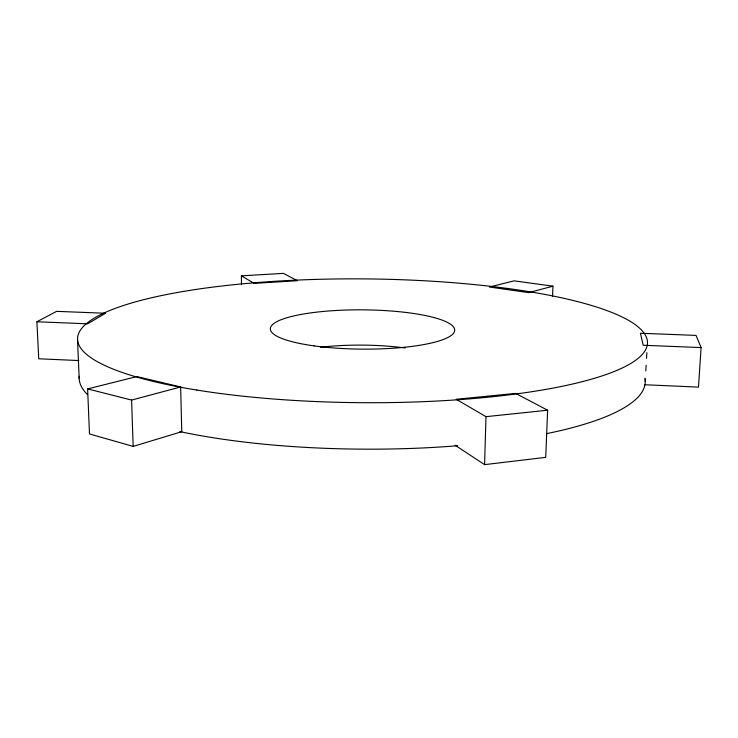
<?xml version="1.0" encoding="UTF-8"?>
<svg xmlns="http://www.w3.org/2000/svg" width="738" height="738" viewBox="0 0 738 738"><rect width="100%" height="100%" fill="white"/><g stroke="black" fill="none" stroke-linecap="round" stroke-linejoin="round"><path stroke-width="1.11" d="M484.589 464.636L485.982 416.666L456.204 399.276L515.604 393.4L547.624 410.208L545.733 457.357L484.589 464.636L455.106 445.217M552.531 296.519L552.947 286.178L514.165 280.846L489.423 287.017L528.712 292.626L552.947 286.178M645.224 381.306L645.353 379.009M645.815 370.993L646.137 365.264M646.534 358.382L646.857 352.653M701.1 347.58L643.195 345.255L640.427 333.244L696.026 335.403L701.1 347.58L698.471 387.127L644.44 384.729M36.9 321.759L56.632 311.344L105.534 313.253L87.564 323.807L36.9 321.759L38.736 358.779L78.782 360.559M133.154 446.407L181.76 431.693L180.653 386.961L136.834 376.574L87.628 388.908L89.483 433.953L133.154 446.407L131.604 400.079L87.628 388.908M131.604 400.079L180.653 386.961M485.982 416.666L547.624 410.208M241.391 275.846L283.457 273.364L297.34 280.717L254.14 283.355L241.391 275.846L241.511 284.757M77.499 339.323L79.169 378.428M644.883 378.225A283.041 69.4 0.4 0 1 546.637 433.64M457.763 445.724A283.041 69.4 0.4 0 1 179.851 431.592M87.536 394.655A283.041 69.4 0.4 0 1 79.224 376.334M320.606 347.238A91.586 22.039 0.4 0 1 405.144 347.967M196.88 390.061A284.988 61.909 0.4 0 0 646.128 348.714A284.988 61.909 0.4 0 0 244.416 283.66A284.988 61.909 0.4 0 0 196.88 390.061M314.056 345.882A92.195 19.649 0.4 0 0 454.654 330.716A92.195 19.649 0.4 0 0 318.807 311.897A92.195 19.649 0.4 0 0 314.056 345.882"/></g></svg>
